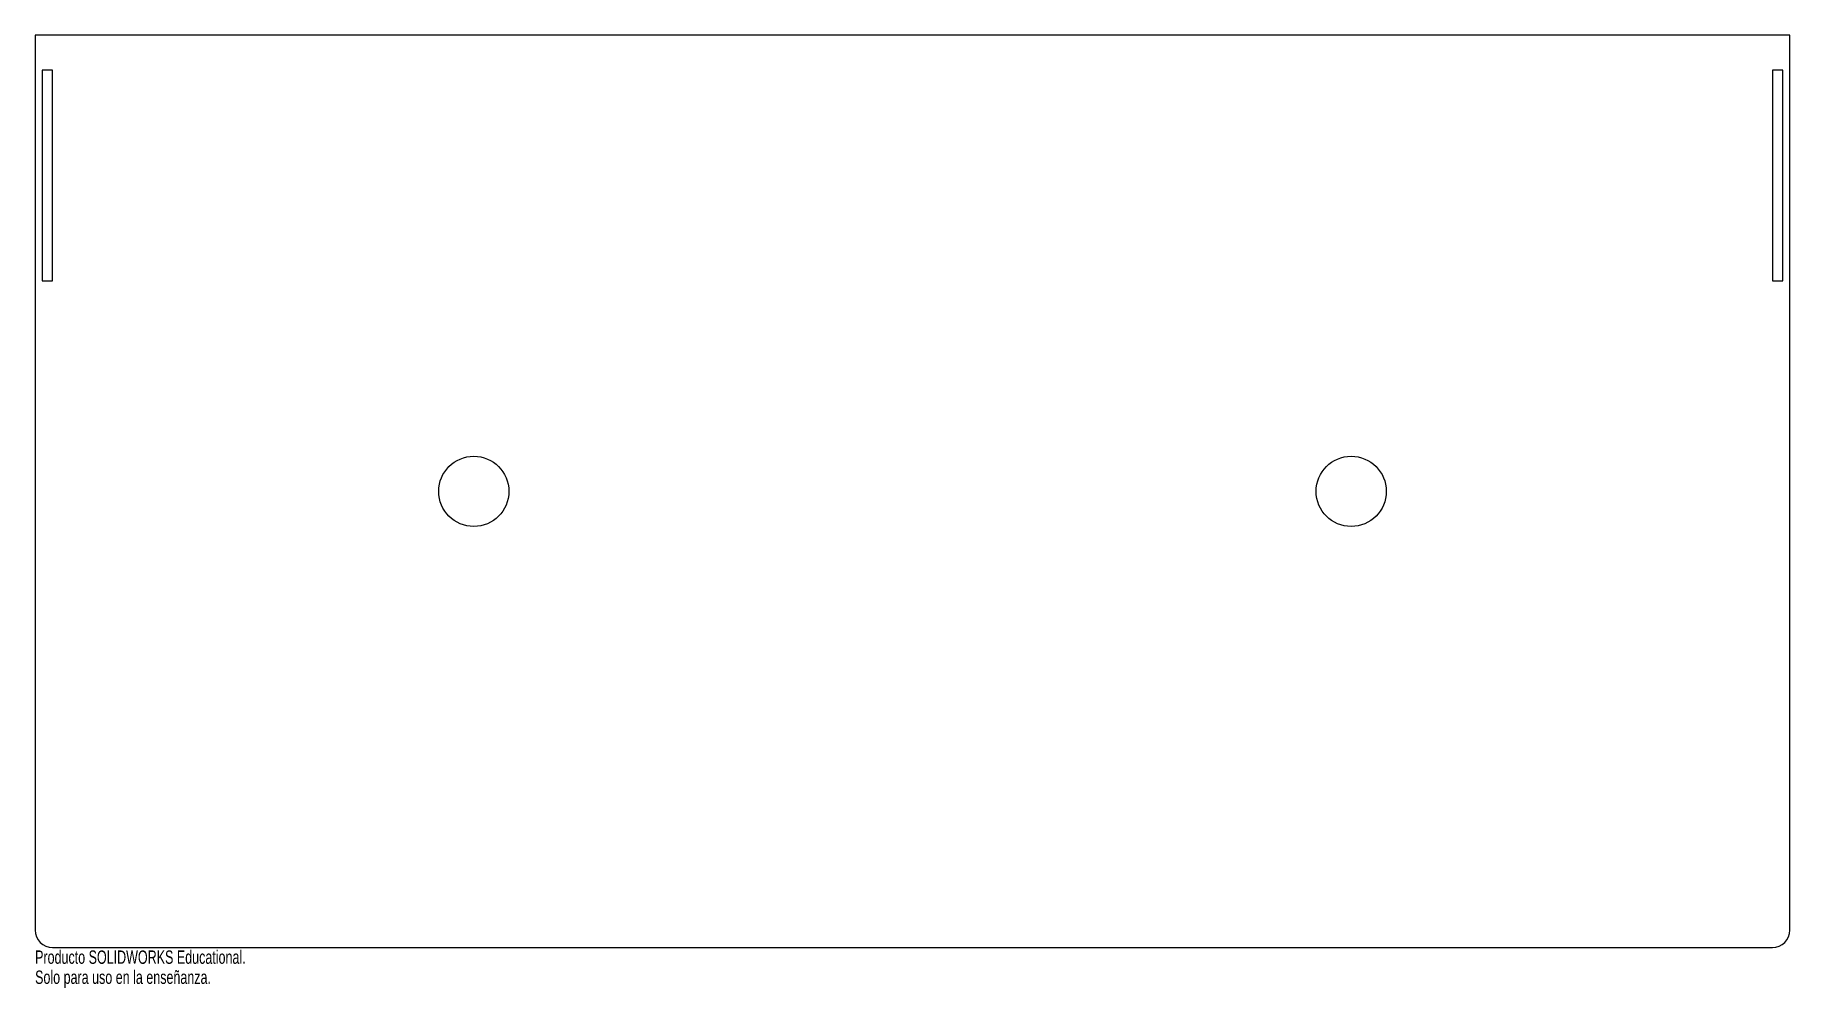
# Model space of a CAD drawing. Header units: inches. Extents: x -12.5 to 12.5, y -7.1 to 6.5.
import ezdxf

# ---------------------------------------------------------------- set-up
doc = ezdxf.new("R2010")
doc.units = ezdxf.units.IN
doc.header["$MEASUREMENT"] = 0
doc.styles.add('SLDTEXTSTYLE0', font='TXT', dxfattribs={"width": 0.7})

msp = doc.modelspace()

# ---------------------------------------------------------------- linework, layer by layer
at = {"color": 7, "linetype": 'Continuous', "lineweight": 25}
for p, q in [((-12.5, 6.5), (-12.5, -6.25)), ((12.5, 6.5), (-12.5, 6.5)), ((12.5, -6.25), (12.5, 6.5)), ((-12.25, 6), (-12.4, 6)), ((-12.4, 6), (-12.4, 3)), ((-12.25, 3), (-12.25, 6)), ((12.4, 6), (12.25, 6)), ((12.25, 6), (12.25, 3)), ((12.4, 3), (12.4, 6)), ((-12.4, 3), (-12.25, 3)), ((12.25, 3), (12.4, 3)), ((-12.25, -6.5), (12.25, -6.5))]:
    msp.add_line(p, q, dxfattribs=at)
for centre in [(-6.25, 0), (6.25, 0)]:
    msp.add_circle(centre, 0.5, dxfattribs=at)
for centre, start, end in [((-12.25, -6.25), 180, 270), ((12.25, -6.25), 270, 0)]:
    msp.add_arc(centre, 0.25, start, end, dxfattribs=at)

# ---------------------------------------------------------------- texts
at = {"color": 7, "linetype": 'Continuous', "char_height": 0.1903, "attachment_point": 1, "style": 'SLDTEXTSTYLE0'}
for s, insert in [('Producto SOLIDWORKS Educational.', (-12.5, -6.54)), ('Solo para uso en la enseñanza.', (-12.5, -6.826))]:
    msp.add_mtext(s, dxfattribs=dict(at, insert=insert))

doc.saveas('drawing.dxf')
